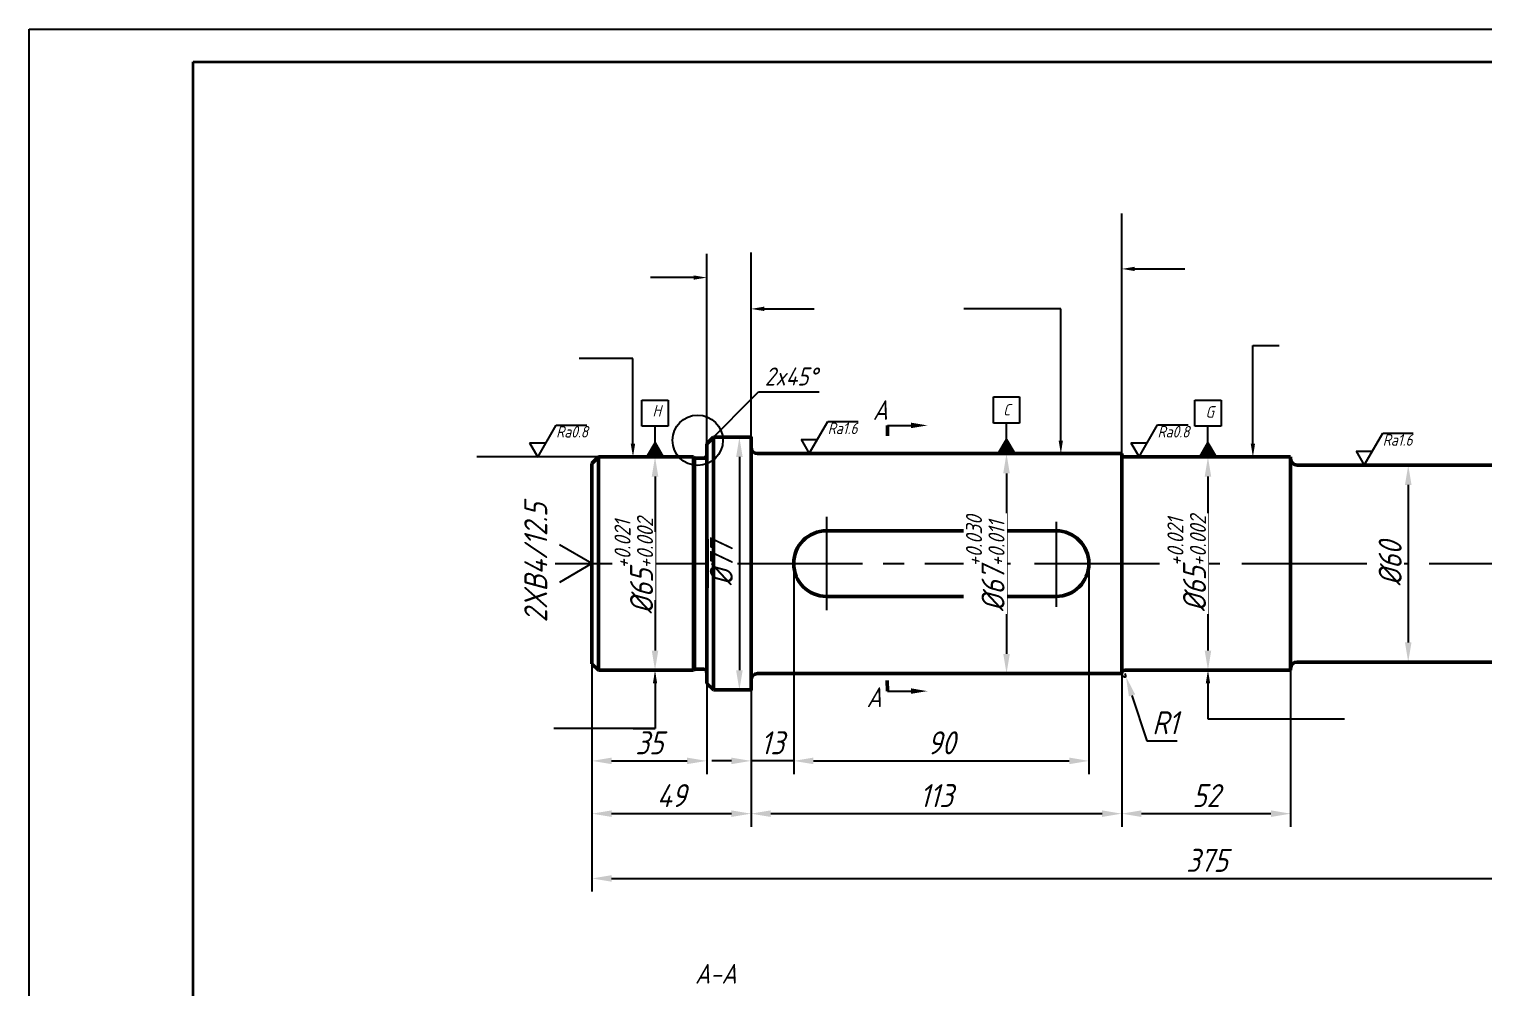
# Model space of a CAD drawing. Header units: millimetres. Extents: x 1056 to 2159, y 1699 to 2044.
# Drawn here: x 1739.3 to 1961.1, y 1849.6 to 1995.7 of the extents above; entities that cross this region are included whole.
import ezdxf
from ezdxf import colors
from ezdxf.entities.mleader import LeaderData, LeaderLine
from ezdxf.enums import TextEntityAlignment as Align
from ezdxf.math import Vec2, Vec3

# ---------------------------------------------------------------- set-up
doc = ezdxf.new("R2010")
doc.units = ezdxf.units.MM
doc.linetypes.add('CENTER2', pattern=[28.575, 19.05, -3.175, 3.175, -3.175])
doc.layers.add('标注', color=7, linetype='Continuous', true_color=0x0b15e0)
doc.layers.add('点划线', color=255, linetype='CENTER2')
doc.layers.add('细实线', color=7, linetype='Continuous')
doc.layers.add('粗实线', color=7, linetype='Continuous', lineweight=50)
doc.layers.add('轮廓线', color=7, linetype='Continuous', lineweight=35)
doc.styles.get("Standard").update_dxf_attribs({"font": 'arial.ttf'})
doc.styles.add('数字', font='gbeitc.shx', dxfattribs={"bigfont": 'bigfont.shx'})
doc.styles.add('数字字母', font='gbeitc.shx', dxfattribs={"height": 3.5})
doc.dimstyles.new('oyh_处理缩放', dxfattribs={"dimtxt": 3.5, "dimasz": 3, "dimexe": 2, "dimexo": 0, "dimgap": 1, "dimtad": 1, "dimtoh": 1, "dimdec": 0, "dimlfac": 2, "dimtxsty": '数字', "dimcen": 3, "dimadec": 0, "dimazin": 0, "dimtfac": 1, "dimtdec": 0, "dimtmove": 0, "dimatfit": 0, "dimfxl": 1, "dimtfill": 1, "dimarcsym": 1})

# ---------------------------------------------------------------- blocks, each defined once
blk = doc.blocks.new('A3零件框')
at = {"ltscale": 0.2}
for p, q in [((0, 0), (0, 297)), ((0, 297), (420, 297))]:
    blk.add_line(p, q, dxfattribs=at)
at = {"layer": '轮廓线', "ltscale": 0.2}
for p, q in [((25, 5), (25, 292)), ((25, 292), (415, 292))]:
    blk.add_line(p, q, dxfattribs=at)
blk = doc.blocks.new('*D79')
at = {"layer": 'Defpoints', "color": 0, "transparency": 16777216}
for p in [(1919.03, 1930.54), (1919.03, 1898.04), (1919.03, 1898.04)]:
    blk.add_point(p, dxfattribs=at)
at = {"layer": '标注', "color": 0, "lineweight": -2, "transparency": 16777216}
for p, q in [((1919.03, 1930.54), (1921.03, 1930.54)), ((1919.03, 1927.54), (1919.03, 1901.04)), ((1919.03, 1898.04), (1921.03, 1898.04))]:
    blk.add_line(p, q, dxfattribs=at)
at = {"layer": '标注', "color": 0, "transparency": 16777216}
for points in [[(1918.53, 1927.54), (1919.53, 1927.54), (1919.03, 1930.54)], [(1918.53, 1901.04), (1919.53, 1901.04), (1919.03, 1898.04)]]:
    blk.add_solid(points, dxfattribs=at)
at = {"layer": '标注', "color": 0, "transparency": 16777216, "insert": (1915.79, 1914.29), "char_height": 3.5, "attachment_point": 5, "rotation": 90, "style": '数字', "bg_fill": 3, "box_fill_scale": 1.1, "bg_fill_color": 256, "bg_fill_true_color": 13158600, "bg_fill_transparency": 0}
blk.add_mtext('%%C{\\Fgbeitc,bigfont|c134;65\\H0.7x;\\S+0.021^ +0.002;}', dxfattribs=at)
blk = doc.blocks.new('*D75')
at = {"layer": 'Defpoints', "color": 0, "transparency": 16777216}
for p in [(1905.88, 1931.04), (1888.32, 1897.54), (1905.88, 1897.54)]:
    blk.add_point(p, dxfattribs=at)
at = {"layer": '标注', "color": 0, "lineweight": -2, "transparency": 16777216}
for p, q in [((1905.88, 1931.04), (1886.32, 1931.04)), ((1888.32, 1928.04), (1888.32, 1900.54)), ((1905.88, 1897.54), (1886.32, 1897.54))]:
    blk.add_line(p, q, dxfattribs=at)
at = {"layer": '标注', "color": 0, "transparency": 16777216}
for points in [[(1887.82, 1928.04), (1888.82, 1928.04), (1888.32, 1931.04)], [(1887.82, 1900.54), (1888.82, 1900.54), (1888.32, 1897.54)]]:
    blk.add_solid(points, dxfattribs=at)
at = {"layer": '标注', "color": 0, "transparency": 16777216, "insert": (1885.08, 1914.29), "char_height": 3.5, "attachment_point": 5, "rotation": 90, "style": '数字', "bg_fill": 3, "box_fill_scale": 1.1, "bg_fill_color": 256, "bg_fill_true_color": 13158600, "bg_fill_transparency": 0}
blk.add_mtext('%%C{\\Fgbeitc,bigfont|c134;67\\H0.7x;\\S+0.030^ +0.011;}', dxfattribs=at)
blk = doc.blocks.new('*D76')
at = {"layer": 'Defpoints', "color": 0, "transparency": 16777216}
for p in [(1950.63, 1929.29), (1949.56, 1899.29), (1950.63, 1899.29)]:
    blk.add_point(p, dxfattribs=at)
at = {"layer": '标注', "color": 0, "lineweight": -2, "transparency": 16777216}
for p, q in [((1950.63, 1929.29), (1947.56, 1929.29)), ((1949.56, 1926.29), (1949.56, 1902.29)), ((1950.63, 1899.29), (1947.56, 1899.29))]:
    blk.add_line(p, q, dxfattribs=at)
at = {"layer": '标注', "color": 0, "transparency": 16777216}
for points in [[(1949.06, 1926.29), (1950.06, 1926.29), (1949.56, 1929.29)], [(1949.06, 1902.29), (1950.06, 1902.29), (1949.56, 1899.29)]]:
    blk.add_solid(points, dxfattribs=at)
at = {"layer": '标注', "color": 0, "transparency": 16777216, "insert": (1946.81, 1914.29), "char_height": 3.5, "attachment_point": 5, "rotation": 90, "style": '数字', "bg_fill": 3, "box_fill_scale": 1.1, "bg_fill_color": 256, "bg_fill_true_color": 13158600, "bg_fill_transparency": 0}
blk.add_mtext('%%C{\\Fgbeitc,bigfont|c134;60}', dxfattribs=at)
blk = doc.blocks.new('*D77')
at = {"layer": 'Defpoints', "color": 0, "transparency": 16777216}
for p in [(1847.6, 1933.54), (1847.6, 1895.04), (1847.6, 1895.04)]:
    blk.add_point(p, dxfattribs=at)
at = {"layer": '标注', "color": 0, "lineweight": -2, "transparency": 16777216}
for p, q in [((1847.6, 1933.54), (1849.6, 1933.54)), ((1847.6, 1930.54), (1847.6, 1898.04)), ((1847.6, 1895.04), (1849.6, 1895.04))]:
    blk.add_line(p, q, dxfattribs=at)
at = {"layer": '标注', "color": 0, "transparency": 16777216}
for points in [[(1847.1, 1930.54), (1848.1, 1930.54), (1847.6, 1933.54)], [(1847.1, 1898.04), (1848.1, 1898.04), (1847.6, 1895.04)]]:
    blk.add_solid(points, dxfattribs=at)
at = {"layer": '标注', "color": 0, "transparency": 16777216, "insert": (1844.85, 1914.29), "char_height": 3.5, "attachment_point": 5, "rotation": 90, "style": '数字', "bg_fill": 3, "box_fill_scale": 1.1, "bg_fill_color": 256, "bg_fill_true_color": 13158600, "bg_fill_transparency": 0}
blk.add_mtext('%%C{\\Fgbeitc,bigfont|c134;77}', dxfattribs=at)
blk = doc.blocks.new('*D78')
at = {"layer": 'Defpoints', "color": 0, "transparency": 16777216}
for p in [(1836.63, 1930.54), (1834.74, 1898.04), (1836.63, 1898.04)]:
    blk.add_point(p, dxfattribs=at)
at = {"layer": '标注', "color": 0, "lineweight": -2, "transparency": 16777216}
for p, q in [((1836.63, 1930.54), (1832.74, 1930.54)), ((1834.74, 1927.54), (1834.74, 1901.04)), ((1836.63, 1898.04), (1832.74, 1898.04))]:
    blk.add_line(p, q, dxfattribs=at)
at = {"layer": '标注', "color": 0, "transparency": 16777216}
for points in [[(1834.24, 1927.54), (1835.24, 1927.54), (1834.74, 1930.54)], [(1834.24, 1901.04), (1835.24, 1901.04), (1834.74, 1898.04)]]:
    blk.add_solid(points, dxfattribs=at)
at = {"layer": '标注', "color": 0, "transparency": 16777216, "insert": (1831.5, 1913.93), "char_height": 3.5, "width": 9.625, "attachment_point": 5, "rotation": 90, "style": '数字', "bg_fill": 3, "box_fill_scale": 1.1, "bg_fill_color": 256, "bg_fill_true_color": 13158600, "bg_fill_transparency": 0}
blk.add_mtext('%%C{\\Fgbeitc,bigfont|c134;65\\H0.7x;\\S+0.021^ +0.002;}', dxfattribs=at)
blk = doc.blocks.new('*D89')
at = {"layer": 'Defpoints', "color": 0, "transparency": 16777216}
for p in [(1825.13, 1899.04), (1842.63, 1898.04), (1842.63, 1884.23)]:
    blk.add_point(p, dxfattribs=at)
at = {"layer": '标注', "color": 0, "lineweight": -2, "transparency": 16777216}
for p, q in [((1825.13, 1899.04), (1825.13, 1882.23)), ((1842.63, 1898.04), (1842.63, 1882.23)), ((1828.13, 1884.23), (1839.63, 1884.23))]:
    blk.add_line(p, q, dxfattribs=at)
at = {"layer": '标注', "color": 0, "transparency": 16777216}
for points in [[(1828.13, 1884.73), (1828.13, 1883.73), (1825.13, 1884.23)], [(1839.63, 1884.73), (1839.63, 1883.73), (1842.63, 1884.23)]]:
    blk.add_solid(points, dxfattribs=at)
at = {"layer": '标注', "color": 0, "transparency": 16777216, "insert": (1833.88, 1886.98), "char_height": 3.5, "attachment_point": 5, "style": '数字', "bg_fill": 3, "box_fill_scale": 1.1, "bg_fill_color": 256, "bg_fill_true_color": 13158600, "bg_fill_transparency": 0}
blk.add_mtext('{\\Fgbeitc,bigfont|c134;35}', dxfattribs=at)
blk = doc.blocks.new('*D90')
at = {"layer": 'Defpoints', "color": 0, "transparency": 16777216}
for p in [(1849.38, 1914.29), (1855.88, 1914.29)]:
    blk.add_point(p, dxfattribs=at)
at = {"layer": '标注', "color": 0, "lineweight": -2, "transparency": 16777216}
for p, q in [((1849.38, 1914.29), (1849.38, 1882.23)), ((1855.88, 1914.29), (1855.88, 1882.23)), ((1846.38, 1884.23), (1843.38, 1884.23)), ((1855.88, 1884.23), (1849.38, 1884.23)), ((1858.88, 1884.23), (1861.88, 1884.23))]:
    blk.add_line(p, q, dxfattribs=at)
at = {"layer": '标注', "color": 0, "transparency": 16777216}
for points in [[(1846.38, 1884.73), (1846.38, 1883.73), (1849.38, 1884.23)], [(1858.88, 1884.73), (1858.88, 1883.73), (1855.88, 1884.23)]]:
    blk.add_solid(points, dxfattribs=at)
at = {"layer": '标注', "color": 0, "transparency": 16777216, "insert": (1852.63, 1886.98), "char_height": 3.5, "attachment_point": 5, "style": '数字', "bg_fill": 3, "box_fill_scale": 1.1, "bg_fill_color": 256, "bg_fill_true_color": 13158600, "bg_fill_transparency": 0}
blk.add_mtext('13', dxfattribs=at)
at = {"layer": 'Defpoints', "color": 0, "transparency": 16777216}
blk.add_point((1849.38, 1884.23), dxfattribs=at)
blk = doc.blocks.new('*D91')
at = {"layer": 'Defpoints', "color": 0, "transparency": 16777216}
for p in [(1855.88, 1914.29), (1900.88, 1914.29), (1900.88, 1884.23)]:
    blk.add_point(p, dxfattribs=at)
at = {"layer": '标注', "color": 0, "lineweight": -2, "transparency": 16777216}
for p, q in [((1855.88, 1914.29), (1855.88, 1882.23)), ((1900.88, 1914.29), (1900.88, 1882.23)), ((1858.88, 1884.23), (1897.88, 1884.23))]:
    blk.add_line(p, q, dxfattribs=at)
at = {"layer": '标注', "color": 0, "transparency": 16777216}
for points in [[(1858.88, 1884.73), (1858.88, 1883.73), (1855.88, 1884.23)], [(1897.88, 1884.73), (1897.88, 1883.73), (1900.88, 1884.23)]]:
    blk.add_solid(points, dxfattribs=at)
at = {"layer": '标注', "color": 0, "transparency": 16777216, "insert": (1878.38, 1886.98), "char_height": 3.5, "attachment_point": 5, "style": '数字', "bg_fill": 3, "box_fill_scale": 1.1, "bg_fill_color": 256, "bg_fill_true_color": 13158600, "bg_fill_transparency": 0}
blk.add_mtext('90', dxfattribs=at)
blk = doc.blocks.new('*D92')
at = {"layer": 'Defpoints', "color": 0, "transparency": 16777216}
for p in [(1825.13, 1899.04), (1849.38, 1895.04), (1849.38, 1876.19)]:
    blk.add_point(p, dxfattribs=at)
at = {"layer": '标注', "color": 0, "lineweight": -2, "transparency": 16777216}
for p, q in [((1825.13, 1899.04), (1825.13, 1874.19)), ((1849.38, 1895.04), (1849.38, 1874.19)), ((1828.13, 1876.19), (1846.38, 1876.19))]:
    blk.add_line(p, q, dxfattribs=at)
at = {"layer": '标注', "color": 0, "transparency": 16777216}
for points in [[(1828.13, 1876.69), (1828.13, 1875.69), (1825.13, 1876.19)], [(1846.38, 1876.69), (1846.38, 1875.69), (1849.38, 1876.19)]]:
    blk.add_solid(points, dxfattribs=at)
at = {"layer": '标注', "color": 0, "transparency": 16777216, "insert": (1837.25, 1878.94), "char_height": 3.5, "attachment_point": 5, "style": '数字', "bg_fill": 3, "box_fill_scale": 1.1, "bg_fill_color": 256, "bg_fill_true_color": 13158600, "bg_fill_transparency": 0}
blk.add_mtext('49', dxfattribs=at)
blk = doc.blocks.new('*D93')
at = {"layer": 'Defpoints', "color": 0, "transparency": 16777216}
for p in [(1905.88, 1898.04), (1849.38, 1895.04), (1905.88, 1876.19)]:
    blk.add_point(p, dxfattribs=at)
at = {"layer": '标注', "color": 0, "lineweight": -2, "transparency": 16777216}
for p, q in [((1905.88, 1898.04), (1905.88, 1874.19)), ((1849.38, 1895.04), (1849.38, 1874.19)), ((1852.38, 1876.19), (1902.88, 1876.19))]:
    blk.add_line(p, q, dxfattribs=at)
at = {"layer": '标注', "color": 0, "transparency": 16777216}
for points in [[(1852.38, 1876.69), (1852.38, 1875.69), (1849.38, 1876.19)], [(1902.88, 1876.69), (1902.88, 1875.69), (1905.88, 1876.19)]]:
    blk.add_solid(points, dxfattribs=at)
at = {"layer": '标注', "color": 0, "transparency": 16777216, "insert": (1877.63, 1878.94), "char_height": 3.5, "attachment_point": 5, "style": '数字', "bg_fill": 3, "box_fill_scale": 1.1, "bg_fill_color": 256, "bg_fill_true_color": 13158600, "bg_fill_transparency": 0}
blk.add_mtext('113', dxfattribs=at)
blk = doc.blocks.new('*D94')
at = {"layer": 'Defpoints', "color": 0, "transparency": 16777216}
for p in [(1905.88, 1898.04), (1931.63, 1898.04), (1931.63, 1876.19)]:
    blk.add_point(p, dxfattribs=at)
at = {"layer": '标注', "color": 0, "lineweight": -2, "transparency": 16777216}
for p, q in [((1905.88, 1898.04), (1905.88, 1874.19)), ((1931.63, 1898.04), (1931.63, 1874.19)), ((1908.88, 1876.19), (1928.63, 1876.19))]:
    blk.add_line(p, q, dxfattribs=at)
at = {"layer": '标注', "color": 0, "transparency": 16777216}
for points in [[(1908.88, 1876.69), (1908.88, 1875.69), (1905.88, 1876.19)], [(1928.63, 1876.69), (1928.63, 1875.69), (1931.63, 1876.19)]]:
    blk.add_solid(points, dxfattribs=at)
at = {"layer": '标注', "color": 0, "transparency": 16777216, "insert": (1918.75, 1878.94), "char_height": 3.5, "attachment_point": 5, "style": '数字', "bg_fill": 3, "box_fill_scale": 1.1, "bg_fill_color": 256, "bg_fill_true_color": 13158600, "bg_fill_transparency": 0}
blk.add_mtext('52', dxfattribs=at)
blk = doc.blocks.new('*D95')
at = {"layer": 'Defpoints', "color": 0, "transparency": 16777216}
for p in [(2012.63, 1902.59), (1825.13, 1899.04), (2012.63, 1866.32)]:
    blk.add_point(p, dxfattribs=at)
at = {"layer": '标注', "color": 0, "lineweight": -2, "transparency": 16777216}
for p, q in [((2012.63, 1902.59), (2012.63, 1864.32)), ((1825.13, 1899.04), (1825.13, 1864.32)), ((1828.13, 1866.32), (2009.63, 1866.32))]:
    blk.add_line(p, q, dxfattribs=at)
at = {"layer": '标注', "color": 0, "transparency": 16777216}
for points in [[(1828.13, 1866.82), (1828.13, 1865.82), (1825.13, 1866.32)], [(2009.63, 1866.82), (2009.63, 1865.82), (2012.63, 1866.32)]]:
    blk.add_solid(points, dxfattribs=at)
at = {"layer": '标注', "color": 0, "transparency": 16777216, "insert": (1918.88, 1869.07), "char_height": 3.5, "attachment_point": 5, "style": '数字', "bg_fill": 3, "box_fill_scale": 1.1, "bg_fill_color": 256, "bg_fill_true_color": 13158600, "bg_fill_transparency": 0}
blk.add_mtext('375', dxfattribs=at)
blk = doc.blocks.new('上基准')
at = {"layer": '标注'}
h = blk.add_hatch(color=256, dxfattribs=at)
h.dxf.hatch_style = 1
h.paths.add_polyline_path([(-2.5, 0), (2.5, 0), (0, 4.33)])
for p, q in [((-4, 9.33), (-4, 17.33)), ((-4, 17.33), (4, 17.33)), ((4, 17.33), (4, 9.33)), ((0, 9.33), (-4, 9.33)), ((0, 4.33), (0, 9.33)), ((4, 9.33), (0, 9.33)), ((-2.5, 0), (0, 4.33)), ((2.5, 0), (-2.5, 0)), ((0, 4.33), (2.5, 0))]:
    blk.add_line(p, q, dxfattribs=at)
blk = doc.blocks.new('*U28')
at = {"layer": '标注', "ltscale": 0.2}
for p, q in [((0, 0), (5.63, 9.75)), ((5.63, 9.75), (14.95, 9.75)), ((-2.47, 4.28), (2.47, 4.28)), ((-2.47, 4.28), (0, 0))]:
    blk.add_line(p, q, dxfattribs=at)
at = {"layer": '标注', "ltscale": 0.2, "style": '数字'}
blk.add_attdef('RA1.6', text='', height=3.5, dxfattribs=at).set_placement((5.63, 7.69), align=Align.MIDDLE_LEFT)
blk = doc.blocks.new('*U29')
at = {"layer": '标注', "ltscale": 0.2}
for p, q in [((0, 0), (5.63, 9.75)), ((5.63, 9.75), (14.95, 9.75)), ((-2.47, 4.28), (2.47, 4.28)), ((-2.47, 4.28), (0, 0))]:
    blk.add_line(p, q, dxfattribs=at)
at = {"layer": '标注', "ltscale": 0.2, "style": '数字'}
blk.add_attdef('RA1.6', text='', height=3.5, dxfattribs=at).set_placement((5.63, 7.69), align=Align.MIDDLE_LEFT)
blk = doc.blocks.new('*U30')
at = {"layer": '标注', "ltscale": 0.2}
for p, q in [((0, 0), (5.63, 9.75)), ((5.63, 9.75), (14.95, 9.75)), ((-2.47, 4.28), (2.47, 4.28)), ((-2.47, 4.28), (0, 0))]:
    blk.add_line(p, q, dxfattribs=at)
at = {"layer": '标注', "ltscale": 0.2, "style": '数字'}
blk.add_attdef('RA1.6', text='', height=3.5, dxfattribs=at).set_placement((5.63, 7.69), align=Align.MIDDLE_LEFT)
blk = doc.blocks.new('*U31')
at = {"layer": '标注', "ltscale": 0.2}
for p, q in [((0, 0), (5.63, 9.75)), ((5.63, 9.75), (14.95, 9.75)), ((-2.47, 4.28), (2.47, 4.28)), ((-2.47, 4.28), (0, 0))]:
    blk.add_line(p, q, dxfattribs=at)
at = {"layer": '标注', "ltscale": 0.2, "style": '数字'}
blk.add_attdef('RA1.6', text='', height=3.5, dxfattribs=at).set_placement((5.63, 7.69), align=Align.MIDDLE_LEFT)
blk = doc.blocks.new('*D88')
at = {"layer": 'Defpoints', "color": 0, "transparency": 16777216}
for p in [(1906.38, 1897.54), (1906.53, 1897.06)]:
    blk.add_point(p, dxfattribs=at)
at = {"layer": '标注', "color": 0, "lineweight": -2, "transparency": 16777216}
for p, q in [((1906.38, 1897.54), (1906.53, 1897.06)), ((1907.45, 1894.21), (1909.69, 1887.29)), ((1909.69, 1887.29), (1914.34, 1887.29))]:
    blk.add_line(p, q, dxfattribs=at)
blk.add_arc((1906.38, 1897.54), 0.5, 180, 287.903, dxfattribs=at)
at = {"layer": '标注', "color": 0, "transparency": 16777216}
blk.add_solid([(1907.93, 1894.36), (1906.98, 1894.05), (1906.53, 1897.06)], dxfattribs=at)
at = {"layer": '标注', "color": 0, "transparency": 16777216, "insert": (1912.51, 1890.04), "char_height": 3.5, "attachment_point": 5, "style": '数字', "bg_fill": 3, "box_fill_scale": 1.1, "bg_fill_color": 256, "bg_fill_true_color": 13158600, "bg_fill_transparency": 0}
blk.add_mtext('R1', dxfattribs=at)

msp = doc.modelspace()

# ---------------------------------------------------------------- linework, layer by layer
at = {"layer": '标注'}
for p, q in [((1842.63, 1949), (1842.63, 1961.48)), ((1826.13, 1930.54), (1807.57, 1930.54)), ((1825.13, 1914.29), (1820.16, 1917.16)), ((1825.13, 1914.29), (1820.16, 1911.42))]:
    msp.add_line(p, q, dxfattribs=at)
at = {"layer": '标注', "linetype": 'ByBlock', "lineweight": -2}
msp.add_line((1831.38, 1945.52), (1823.2, 1945.52), dxfattribs=at)
for points in [[(1907.88, 1959.19), (1915.52, 1959.19)], [(1851.38, 1953.1), (1859.02, 1953.1)], [(1831.38, 1932.54), (1831.38, 1945.52)]]:
    msp.add_lwpolyline(points, dxfattribs=at)
at = {"layer": '标注'}
for points in [[(1907.88, 1958.86), (1905.88, 1959.19), (1907.88, 1959.52)], [(1851.38, 1952.77), (1849.38, 1953.1), (1851.38, 1953.44)]]:
    msp.add_solid(points, dxfattribs=at)
at = {"layer": '点划线'}
for p, q in [((1860.88, 1921.42), (1860.88, 1907.19)), ((1895.88, 1920.63), (1895.88, 1907.68)), ((1819.54, 1914.29), (1830.33, 1914.29)), ((1833.5, 1914.29), (1843.26, 1914.29)), ((1847.3, 1914.29), (1884.14, 1914.29)), ((1888.32, 1914.29), (1888.93, 1914.29)), ((1892.59, 1914.29), (1915.78, 1914.29)), ((1918.99, 1914.29), (1920.85, 1914.29)), ((1924.19, 1914.29), (2016.34, 1914.29)), ((1945.85, 1899.29), (1949.4, 1899.27)), ((1947.63, 1899.29), (1947.63, 1899.28))]:
    msp.add_line(p, q, dxfattribs=at)
at = {"layer": '粗实线'}
for p, q in [((1870.16, 1933.75), (1870.17, 1935.34)), ((1842.63, 1932.54), (1843.63, 1933.54)), ((1842.63, 1930.9), (1842.63, 1932.54)), ((1849.38, 1933.54), (1843.63, 1933.54)), ((1849.38, 1932.04), (1849.38, 1933.54)), ((1826.13, 1930.54), (1825.13, 1929.54)), ((1825.13, 1899.04), (1825.13, 1929.54)), ((1836.63, 1930.54), (1826.13, 1930.54)), ((1826.13, 1930.54), (1826.13, 1898.04)), ((1836.63, 1930.54), (1840.63, 1930.54)), ((1840.63, 1898.04), (1840.63, 1930.54)), ((1840.63, 1930.54), (1840.63, 1930.34)), ((1840.63, 1930.54), (1840.77, 1930.34)), ((1840.77, 1930.34), (1840.77, 1914.29)), ((1840.77, 1930.34), (1840.83, 1930.34)), ((1905.88, 1931.04), (1905.88, 1931.04)), ((1905.88, 1898.04), (1905.88, 1930.54)), ((1920.13, 1930.54), (1906.38, 1930.54)), ((1920.13, 1930.54), (1931.63, 1930.54)), ((1931.63, 1930.29), (1931.63, 1930.54)), ((1931.63, 1930.54), (1931.63, 1898.04)), ((1932.63, 1929.29), (1950.63, 1929.29)), ((1950.63, 1929.29), (1970.63, 1929.29)), ((1878.38, 1919.29), (1860.88, 1919.29)), ((1895.88, 1919.29), (1878.38, 1919.29)), ((1840.77, 1898.18), (1840.77, 1914.29)), ((1860.88, 1909.29), (1895.88, 1909.29)), ((1825.13, 1899.04), (1826.13, 1898.04)), ((1932.63, 1899.29), (1950.63, 1899.29)), ((1944.63, 1899.29), (1950.63, 1899.29)), ((1970.63, 1899.29), (1950.63, 1899.29)), ((1836.63, 1898.04), (1826.13, 1898.04)), ((1836.63, 1898.04), (1840.63, 1898.04)), ((1840.63, 1898.04), (1840.77, 1898.18)), ((1842.63, 1896.04), (1842.63, 1898.04)), ((1870.15, 1896.46), (1870.16, 1894.86)), ((1905.88, 1898.04), (1905.88, 1897.54)), ((1920.13, 1898.04), (1906.38, 1898.04)), ((1920.13, 1898.04), (1931.63, 1898.04)), ((1842.63, 1896.04), (1843.63, 1895.04)), ((1849.38, 1895.04), (1843.63, 1895.04))]:
    msp.add_line(p, q, dxfattribs=at)
for centre, radius, start, end in [((1850.38, 1932.04), 1, 180, 270), ((1906.38, 1931.04), 0.5, 180, 270), ((1932.63, 1930.29), 1, 180, 270), ((1860.88, 1914.29), 5, 90, 270), ((1895.88, 1914.29), 5, 270, 90), ((1932.63, 1898.29), 1, 90, 180)]:
    msp.add_arc(centre, radius, start, end, dxfattribs=at)
at = {"layer": '细实线'}
for p, q in [((1870.17, 1935.34), (1873.78, 1935.34)), ((1870.16, 1894.86), (1873.77, 1894.86))]:
    msp.add_line(p, q, dxfattribs=at)
for points in [[(1873.78, 1935.76), (1873.78, 1934.93), (1876.28, 1935.34)], [(1873.77, 1894.45), (1873.77, 1895.28), (1876.27, 1894.86)]]:
    msp.add_solid(points, dxfattribs=at)

# ---------------------------------------------------------------- block references
msp.add_blockref('A3零件框', (1739.32, 1698.73))
at = {"layer": '标注', "ltscale": 0.2, "xscale": 0.5, "yscale": 0.5, "zscale": 0.5}
for name, p, values in [('*U28', (1816.85, 1930.53), {'RA1.6': 'Ra0.8'}), ('*U29', (1858.25, 1931.06), {'RA1.6': 'Ra1.6'})]:
    msp.add_blockref(name, p, dxfattribs=at).add_auto_attribs(values)

# ---------------------------------------------------------------- texts
at = {"layer": '标注', "char_height": 1.75, "width": 2.1905, "attachment_point": 1, "style": '数字字母'}
for s, insert in [('H', (1834.36, 1938.45)), ('C', (1887.81, 1938.61)), ('G', (1918.66, 1938.28))]:
    msp.add_mtext(s, dxfattribs=dict(at, insert=insert))
at = {"layer": '标注', "char_height": 3, "attachment_point": 1, "style": '数字字母'}
for s, insert in [('A', (1867.93, 1939.18)), ('A', (1867, 1895.43)), ('A-A', (1840.84, 1853.29))]:
    msp.add_mtext_dynamic_manual_height_columns(s, width=4.0182, gutter_width=6.25, heights=[0], dxfattribs=dict(at, insert=insert))
at = {"layer": '标注', "insert": (1814.81, 1905.33), "char_height": 3.5, "attachment_point": 1, "rotation": 90, "style": '数字'}
msp.add_mtext_dynamic_manual_height_columns('{\\Fgbeitc,bigfont|c134;2XB4/12.5}', width=11.0866, gutter_width=12.5, heights=[0], dxfattribs=at)

# ---------------------------------------------------------------- leaders
at = {"layer": '标注'}
ml = msp.add_multileader_mtext('Standard', dxfattribs=at)
ml.set_content('', color=256)
ml.set_leader_properties()
ml.build(insert=Vec2(0, 0))
ml.multileader.update_dxf_attribs({"arrow_head_size": 2})
ctx = ml.context
ctx.base_point, ctx.char_height, ctx.arrow_head_size, ctx.landing_gap_size, ctx.plane_origin = Vec3(1832.04, 1957.87), 2, 2, 1, Vec3(1842.63, 1957.87)
ctx.text_align_type = 2
notes = []
notes.append((ctx, [(0, (1, 1, 0), (1838.61, 1957.87), (-1, 0), 4.57, [(0, [(1842.63, 1957.87)], 0, [])])]))
ctx.mtext.insert, ctx.mtext.alignment, ctx.mtext.flow_direction = Vec3(1833.04, 1958.87), 3, 5
ml = msp.add_multileader_mtext('Standard', dxfattribs=at)
ml.set_content('', color=256)
ml.set_leader_properties()
ml.build(insert=Vec2(0, 0))
ml.multileader.update_dxf_attribs({"arrow_head_size": 2})
ctx = ml.context
ctx.base_point, ctx.char_height, ctx.arrow_head_size, ctx.landing_gap_size, ctx.plane_origin = Vec3(1929.88, 1947.52), 2, 2, 1, Vec3(1925.88, 1930.54)
notes.append((ctx, [(0, (1, 1, 0), (1925.88, 1947.52), (1, 0), 4, [(0, [(1925.88, 1930.54)], 0, [])])]))
ctx.mtext.insert, ctx.mtext.flow_direction = Vec3(1930.88, 1948.52), 5
for ctx, leaders in notes:
    for number, flags, end, landing, length, lines in leaders:
        leader = LeaderData()
        leader.index, (leader.has_last_leader_line, leader.has_dogleg_vector, leader.attachment_direction) = number, flags
        leader.last_leader_point, leader.dogleg_vector, leader.dogleg_length = Vec3(end), Vec3(landing), length
        for number, points, colour, breaks in lines:
            line = LeaderLine()
            line.index, line.vertices, line.color, line.breaks = number, Vec3.list(points), colors.encode_raw_color(colour), breaks
            leader.lines.append(line)
        ctx.leaders.append(leader)

# ---------------------------------------------------------------- next in the draw order: dimensions: what is measured, and where the dimension line sits
for base, p1, p2, angle, text, picture, middle in [((1888.32, 1897.54), (1905.88, 1931.04), (1905.88, 1897.54), 90, '%%C{\\Fgbeitc,bigfont|c134;<>\\H0.7x;\\S+0.030^ +0.011;}', '*D75', (1885.08, 1914.29)), ((1919.03, 1898.04), (1919.03, 1930.54), (1919.03, 1898.04), 270, '%%C{\\Fgbeitc,bigfont|c134;<>\\H0.7x;\\S+0.021^ +0.002;}', '*D79', (1915.79, 1914.29)), ((1949.56, 1899.29), (1950.63, 1929.29), (1950.63, 1899.29), 90, '%%C{\\Fgbeitc,bigfont|c134;<>}', '*D76', (1946.81, 1914.29))]:
    dim = msp.add_linear_dim(base=base, p1=p1, p2=p2, angle=angle, text=text, dimstyle='oyh_处理缩放', dxfattribs=at)
    dim.commit()
    dim.dimension.update_dxf_attribs({"geometry": picture, "text_midpoint": middle})
dim = msp.add_linear_dim(base=(1834.74, 1898.04), p1=(1836.63, 1930.54), p2=(1836.63, 1898.04), angle=270, text='%%C{\\Fgbeitc,bigfont|c134;<>\\H0.7x;\\S+0.021^ +0.002;}', dimstyle='oyh_处理缩放', dxfattribs=at)
dim.commit()
dim.dimension.update_dxf_attribs({"geometry": '*D78', "text_midpoint": (1834.74, 1913.93), "dimtype": 160})

# ---------------------------------------------------------------- next in the draw order: linework, layer by layer
msp.add_line((1905.88, 1931.04), (1905.88, 1967.63), dxfattribs=at)
msp.add_solid([(1831.71, 1932.54), (1831.38, 1930.54), (1831.04, 1932.54)], dxfattribs=at)
at = {"layer": '粗实线'}
for p, q in [((1905.88, 1931.04), (1850.38, 1931.04)), ((1905.88, 1930.54), (1905.88, 1931.04)), ((1905.88, 1897.54), (1850.38, 1897.54))]:
    msp.add_line(p, q, dxfattribs=at)
msp.add_arc((1906.38, 1897.54), 0.5, 90, 180, dxfattribs=at)

# ---------------------------------------------------------------- next in the draw order: block references
at = {"layer": '标注', "xscale": 0.5, "yscale": 0.5, "zscale": 0.5}
for p in [(1834.74, 1930.54), (1888.32, 1931.04), (1919.03, 1930.54)]:
    msp.add_blockref('上基准', p, dxfattribs=at)
at = {"layer": '标注', "ltscale": 0.2, "xscale": 0.5, "yscale": 0.5, "zscale": 0.5}
for name, p, values in [('*U30', (1908.53, 1930.54), {'RA1.6': 'Ra0.8'}), ('*U31', (1942.86, 1929.29), {'RA1.6': 'Ra1.6'})]:
    msp.add_blockref(name, p, dxfattribs=at).add_auto_attribs(values)

# ---------------------------------------------------------------- next in the draw order: leaders
at = {"layer": '标注'}
ml = msp.add_multileader_mtext('Standard', dxfattribs=at)
ml.set_content('', color=256)
ml.set_leader_properties()
ml.build(insert=Vec2(0, 0))
ml.multileader.update_dxf_attribs({"arrow_head_size": 2})
ctx = ml.context
ctx.base_point, ctx.char_height, ctx.arrow_head_size, ctx.landing_gap_size, ctx.plane_origin = Vec3(1879.84, 1953.1), 2, 2, 1, Vec3(1896.6, 1931.04)
ctx.text_align_type = 2
notes = []
notes.append((ctx, [(0, (1, 1, 0), (1896.6, 1953.1), (-1, 0), 14.76, [(0, [(1896.6, 1931.04)], 0, [])])]))
ctx.mtext.insert, ctx.mtext.alignment, ctx.mtext.flow_direction = Vec3(1880.84, 1954.1), 3, 5
for ctx, leaders in notes:
    for number, flags, end, landing, length, lines in leaders:
        leader = LeaderData()
        leader.index, (leader.has_last_leader_line, leader.has_dogleg_vector, leader.attachment_direction) = number, flags
        leader.last_leader_point, leader.dogleg_vector, leader.dogleg_length = Vec3(end), Vec3(landing), length
        for number, points, colour, breaks in lines:
            line = LeaderLine()
            line.index, line.vertices, line.color, line.breaks = number, Vec3.list(points), colors.encode_raw_color(colour), breaks
            leader.lines.append(line)
        ctx.leaders.append(leader)

# ---------------------------------------------------------------- next in the draw order: dimensions: what is measured, and where the dimension line sits
dim = msp.add_linear_dim(base=(1847.6, 1895.04), p1=(1847.6, 1933.54), p2=(1847.6, 1895.04), angle=270, text='%%C{\\Fgbeitc,bigfont|c134;<>}', dimstyle='oyh_处理缩放', dxfattribs=at)
dim.commit()
dim.dimension.update_dxf_attribs({"geometry": '*D77', "text_midpoint": (1844.85, 1914.29)})

# ---------------------------------------------------------------- next in the draw order: linework, layer by layer
for p, q in [((1849.38, 1933.54), (1849.38, 1961.69)), ((1842.63, 1932.54), (1842.63, 1949)), ((1842.63, 1932.54), (1850.53, 1940.44))]:
    msp.add_line(p, q, dxfattribs=at)
at = {"layer": '粗实线'}
for p, q in [((1843.63, 1933.54), (1843.63, 1895.04)), ((1849.38, 1932.04), (1849.38, 1895.04)), ((1840.83, 1930.34), (1842.13, 1930.34)), ((1842.63, 1898.04), (1842.63, 1930.9)), ((1840.77, 1898.18), (1842.13, 1898.18))]:
    msp.add_line(p, q, dxfattribs=at)
for centre, radius, start, end in [((1842.13, 1930.84), 0.5, 270, 0), ((1842.13, 1897.68), 0.5, 0, 90), ((1850.38, 1896.54), 1, 90, 180)]:
    msp.add_arc(centre, radius, start, end, dxfattribs=at)
at = {"layer": '细实线'}
msp.add_circle((1841.25, 1933.08), 3.84, dxfattribs=at)

# ---------------------------------------------------------------- next in the draw order: texts
at = {"layer": '标注', "insert": (1855.47, 1942.8), "char_height": 2.75, "attachment_point": 5, "style": '数字', "bg_fill": 3, "box_fill_scale": 1.1, "bg_fill_color": 256, "bg_fill_true_color": 13158600, "bg_fill_transparency": 0}
msp.add_mtext('{\\Fgbeitc,bigfont|c134;2x45\\Fgbeitc|c0;%%D}', dxfattribs=at)

# ---------------------------------------------------------------- next in the draw order: dimensions: what is measured, and where the dimension line sits
at = {"layer": '标注'}
dim = msp.add_linear_dim(base=(1842.63, 1884.23), p1=(1825.13, 1899.04), p2=(1842.63, 1898.04), angle=180, text='{\\Fgbeitc,bigfont|c134;<>}', dimstyle='oyh_处理缩放', dxfattribs=at)
dim.commit()
dim.dimension.update_dxf_attribs({"geometry": '*D89', "text_midpoint": (1833.88, 1886.98)})

# ---------------------------------------------------------------- next in the draw order: linework, layer by layer
msp.add_line((1850.53, 1940.44), (1859.75, 1940.44), dxfattribs=at)

# ---------------------------------------------------------------- next in the draw order: dimensions: what is measured, and where the dimension line sits
dim = msp.add_linear_dim(base=(1849.38, 1884.23), p1=(1855.88, 1914.29), p2=(1849.38, 1914.29), dimstyle='oyh_处理缩放', dxfattribs=at)
dim.commit()
dim.dimension.update_dxf_attribs({"geometry": '*D90', "text_midpoint": (1852.63, 1884.23), "dimtype": 160})

# ---------------------------------------------------------------- next in the draw order: dimensions: what is measured, and where the dimension line sits
dim = msp.add_linear_dim(base=(1900.88, 1884.23), p1=(1855.88, 1914.29), p2=(1900.88, 1914.29), dimstyle='oyh_处理缩放', dxfattribs=at)
dim.commit()
dim.dimension.update_dxf_attribs({"geometry": '*D91', "text_midpoint": (1878.38, 1886.98)})
dim = msp.add_linear_dim(base=(1849.37738082, 1876.18666483), p1=(1825.12738082, 1899.03897745), p2=(1849.37738082, 1895.03897745), angle=180, dimstyle='oyh_处理缩放', dxfattribs=at)
dim.commit()
dim.dimension.update_dxf_attribs({"geometry": '*D92', "text_midpoint": (1837.25238082, 1878.93666483)})

# ---------------------------------------------------------------- next in the draw order: dimensions: what is measured, and where the dimension line sits
dim = msp.add_linear_dim(base=(1905.88, 1876.19), p1=(1849.38, 1895.04), p2=(1905.88, 1898.04), dimstyle='oyh_处理缩放', dxfattribs=at)
dim.commit()
dim.dimension.update_dxf_attribs({"geometry": '*D93', "text_midpoint": (1877.63, 1878.94)})

# ---------------------------------------------------------------- next in the draw order: dimensions: what is measured, and where the dimension line sits
dim = msp.add_linear_dim(base=(1931.62738082, 1876.18666483), p1=(1905.87738082, 1898.03897745), p2=(1931.62738082, 1898.03897745), angle=180, dimstyle='oyh_处理缩放', dxfattribs=at)
dim.commit()
dim.dimension.update_dxf_attribs({"geometry": '*D94', "text_midpoint": (1918.75238082, 1876.18666483), "dimtype": 160})

# ---------------------------------------------------------------- next in the draw order: dimensions: what is measured, and where the dimension line sits
dim = msp.add_linear_dim(base=(2012.63, 1866.32), p1=(1825.13, 1899.04), p2=(2012.63, 1902.59), angle=180, dimstyle='oyh_处理缩放', dxfattribs=at)
dim.commit()
dim.dimension.update_dxf_attribs({"geometry": '*D95', "text_midpoint": (1918.88, 1866.32), "dimtype": 160})

# ---------------------------------------------------------------- next in the draw order: linework, layer by layer
msp.add_line((1919.03, 1890.65), (1939.82, 1890.65), dxfattribs=at)
at = {"layer": '标注', "linetype": 'ByBlock', "lineweight": -2}
msp.add_lwpolyline([(1919.03, 1896.04), (1919.03, 1890.65)], dxfattribs=at)
at = {"layer": '标注'}
msp.add_solid([(1918.7, 1896.04), (1919.03, 1898.04), (1919.37, 1896.04)], dxfattribs=at)

# ---------------------------------------------------------------- next in the draw order: dimensions: what is measured, and where the dimension line sits
dim = msp.add_radius_dim(center=(1906.38, 1897.54), mpoint=(1906.53, 1897.06), dimstyle='oyh_处理缩放', dxfattribs=at)
dim.commit()
dim.dimension.update_dxf_attribs({"geometry": '*D88', "text_midpoint": (1912.51, 1887.29), "dimtype": 164})

# ---------------------------------------------------------------- next in the draw order: leaders
ml = msp.add_multileader_mtext('Standard', dxfattribs=at)
ml.set_content('', color=256)
ml.set_leader_properties()
ml.build(insert=Vec2(0, 0))
ml.multileader.update_dxf_attribs({"arrow_head_size": 2})
ctx = ml.context
ctx.base_point, ctx.char_height, ctx.arrow_head_size, ctx.landing_gap_size, ctx.plane_origin = Vec3(1817.34, 1889.16), 2, 2, 1, Vec3(1834.74, 1898.04)
ctx.text_align_type = 2
notes = []
notes.append((ctx, [(0, (1, 1, 0), (1834.74, 1889.16), (-1, 0), 15.41, [(0, [(1834.74, 1898.04)], 0, [])])]))
ctx.mtext.insert, ctx.mtext.alignment, ctx.mtext.flow_direction = Vec3(1818.34, 1890.16), 3, 5
for ctx, leaders in notes:
    for number, flags, end, landing, length, lines in leaders:
        leader = LeaderData()
        leader.index, (leader.has_last_leader_line, leader.has_dogleg_vector, leader.attachment_direction) = number, flags
        leader.last_leader_point, leader.dogleg_vector, leader.dogleg_length = Vec3(end), Vec3(landing), length
        for number, points, colour, breaks in lines:
            line = LeaderLine()
            line.index, line.vertices, line.color, line.breaks = number, Vec3.list(points), colors.encode_raw_color(colour), breaks
            leader.lines.append(line)
        ctx.leaders.append(leader)

doc.saveas('drawing.dxf')
